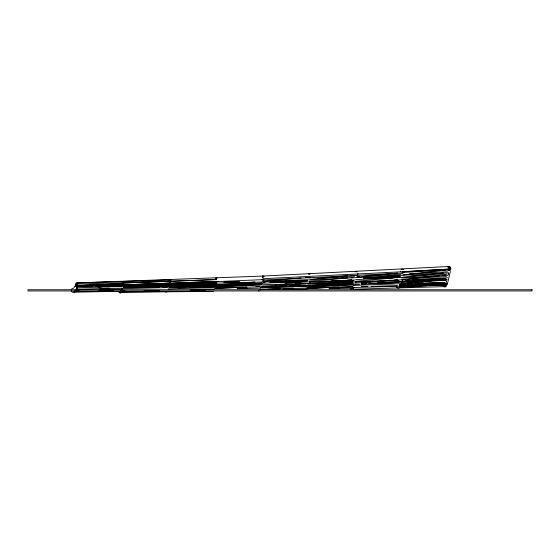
<?xml version="1.0" encoding="UTF-8"?>
<svg xmlns="http://www.w3.org/2000/svg" width="560" height="560" viewBox="0 0 560 560"><rect width="100%" height="100%" fill="white"/><g stroke="black" fill="none" stroke-linecap="round" stroke-linejoin="round"><path stroke-width="0.84" d="M76.706 285.11L76.727 284.186L75.985 284.361M448.91 270.053L448.763 269.108L402.311 271.768L449.204 269.066L448.644 268.632L448.49 267.365C449.365 264.516 448.868 271.614 448.91 270.053L402.451 272.447M76.209 285.908L76.223 285.075M76.237 288.652L76.223 289.142M76.706 287.308L76.58 288.141L76.741 287.532M123.697 285.04L170.156 283.157L77.238 286.503L77.084 286.86L77.224 282.905L263.06 276.066L448.896 266.49L450.716 267.701A1.981 1.981 0 0 1 448.189 270.319M168.651 287.532L308.021 283.416M214.606 287.532L168.14 288.904M170.156 283.416L216.615 281.358L77.238 286.503L77.399 285.187L76.888 284.683L77.224 282.905L170.716 279.909A1.981 1.981 0 0 1 171.241 280.154M307.881 286.216L353.479 284.788L260.561 287.532M262.57 281.358L308.168 279.685M351.988 289.254L444.934 286.608M445.389 284.788L445.438 285.362M74.193 291.424L74.424 291.984L74.221 291.403M446.978 279.769L377.279 282.856L446.74 280.021L446.894 279.643M446.39 281.617L446.236 281.988L446.46 281.386M447.398 277.501L447.244 277.879L331.31 282.856M448 275.324L401.282 277.879M122.178 289.212L122.192 288.652L122.178 289.212L99.813 289.611M448.399 272.909L308.875 280.021M447.342 283.213L447.132 284.333L447.174 282.674M76.713 284.354L76.391 285.971L76.895 286.475L76.594 286.867L77.035 286.825M76.237 286.139L76.223 285.292L75.481 285.474M444.92 286.86L444.892 286.454M450.338 271.481L447.825 282.163M401.87 282.163L402.374 280.371M71.47 289.387L71.267 289.926L71.47 289.387A1.981 1.981 0 0 1 73.416 288.386M309.771 282.709L309.96 282.163M355.726 282.709L355.915 282.163M353.906 287.595L353.619 288.344A1.981 1.981 0 0 1 352.38 289.212L351.519 289.212A1.981 1.981 0 0 1 350.189 288.183M400.26 286.825L399.21 287.98L397.978 288.099A1.981 1.981 0 0 1 396.459 286.524M400.064 286.468L400.344 286.258M260.512 289.947L260.967 289.59M401.695 269.304L401.114 269.647A1.981 1.981 0 0 1 403.529 269.472M73.892 287.511L74.473 287.182M168.819 280.329A1.981 1.981 0 0 1 169.302 280.014L170.716 279.909M78.197 286.608A1.981 1.981 0 0 1 75.467 285.789A1.981 1.981 0 0 1 76.384 283.087L77.224 282.905A1.981 1.981 0 0 1 77.798 282.989M76.384 283.087L77.224 282.905M169.302 280.014L170.149 279.853M263.067 276.087L262.22 276.248L263.06 276.066A1.981 1.981 0 0 1 264.152 276.395M308.679 274.113L309.519 273.931A1.981 1.981 0 0 1 310.093 274.015M118.286 291.697A1.981 1.981 0 0 0 119.301 292.215L213.353 291.41M119.665 292.243L120.421 292.096M449.897 268.471L450.163 268.373M309.036 273.987L309.519 273.931M216.132 278.082L216.601 278.033M402.99 274.876L440.566 270.774M442.274 270.585L445.69 270.214M356.545 277.193L397.425 273.021M402.5 277.193L443.38 273.021M77.098 285.579L123.431 283.64L77.098 285.579L123.704 284.48L77.539 285.53M170.016 282.485L170.457 282.443M448.763 269.108L449.204 269.066M310.079 279.335L347.487 275.793M350.966 275.464L353.57 275.219M401.989 279.335L439.397 275.793M442.876 275.464L445.487 275.219M263.62 281.309L301.021 278.04M305.368 277.655L307.111 277.508M309.568 281.309L347.235 278.019M351.456 277.648L353.143 277.501M355.523 281.309L393.197 278.019M397.411 277.648L399.098 277.501M401.478 281.309L423.962 279.342M309.057 283.108L344.197 280.294M347.571 280.028L351.792 279.685M355.019 283.108L390.684 280.252M394.163 279.972L397.642 279.692M400.974 283.108L436.639 280.252M440.118 279.972L443.597 279.692M285.082 283.108L301.112 281.939M124.117 285.362L123.543 285.404L170.576 283.738L123.543 285.404A1.981 1.981 0 0 1 122.976 285.278M216.643 284.739L254.919 281.953M262.094 286.202L292.537 284.207M295.148 284.032L301.238 283.633M215.628 287.49L243.467 285.866M245.203 285.768L253.036 285.306M307.538 287.49L335.377 285.866M337.988 285.712L344.946 285.306M399.462 287.49L427.287 285.866M429.03 285.768L436.856 285.306M123.235 281.498L124.432 281.624M363.426 278.229L366.856 278.033M369.138 277.893L399.448 276.192M402.745 271.726L262.934 278.712M402.29 273.098L262.92 280.021M409.549 273.84L447.405 271.817M224.042 282.051L226.338 281.946M230.664 281.722L236.761 281.4M263.214 282.401L264.908 282.31M269.997 282.051L272.293 281.946M276.619 281.722L282.716 281.4M361.613 282.079L364.203 281.946M369.39 281.673L374.626 281.4M357.07 276.479L359.646 276.353M363.951 276.136L400.946 274.295M409.906 276.136L446.901 274.295M215.124 288.603L246.435 287.007M256.004 286.524L259.483 286.342M307.034 288.603L338.345 287.007M347.914 286.524L351.393 286.342M317.576 278.306L354.487 276.605M363.888 278.271L400.022 276.605M363.447 278.313L400.442 276.605M409.486 278.306L446.397 276.605M445.277 280.252L423.122 281.267L444.815 280.364M355.845 279.608L401.443 277.501M123.704 282.982L216.622 279.552L123.704 282.982L123.704 282.618L170.163 280.987L170.163 281.351M175.721 284.214L170.527 284.445L175.777 284.214M177.45 284.137L214.676 282.52M177.52 284.144L215.096 282.52L185.78 283.234M100.072 288.54L109.354 288.134M237.097 288.575L247.219 288.134M354.347 284.445L359.597 284.214M361.27 284.137L398.916 282.52M267.526 289.247L280.574 288.68M284.053 288.526L293.622 288.106M329.007 288.575L339.129 288.134M216.615 281.617L263.074 279.643M381.087 276.5L384.566 276.353M387.177 276.248L399.357 275.744M340.368 278.201L343.805 278.054M351.554 277.725L353.269 277.648M270.571 282.17L307.531 280.721L285.257 281.267L307.076 280.686M355.061 279.979L285.355 282.856M361.62 282.205L398.986 280.714M405.944 280.42L409.416 280.28M412.888 280.133L445.886 278.747L413.203 280.133M406.315 280.427L409.759 280.28M239.351 282.31L169.652 285.04L76.734 287.784M175.217 285.698L214.172 284.144L183.771 285.103M285.306 282.31L215.607 285.04L123.557 287.511L168.294 286.272M423.234 282.856L353.318 285.404L353.892 285.362M216.461 281.988L170.002 283.78A1.981 1.981 0 0 1 169.435 283.654M239.393 282.856L262.416 281.988M175.273 285.698L214.592 284.151L183.638 285.117M308.084 283.738L331.324 282.856L308.014 283.738M270.032 286.503L271.782 286.433M278.775 286.167L286.643 285.866M291.018 285.705L300.629 285.334L291.165 285.684M224.616 282.17L239.316 281.638L224.049 282.177M261.569 284.788L169.512 287.511M269.514 286.496L271.25 286.433M279.041 286.139L285.971 285.88M407.575 282.205L423.136 281.638L415.506 281.904M169.659 284.788L216.118 283.157M216.111 283.416L124.061 286.223M263.214 282.415L264.908 282.352M270.004 282.177L285.271 281.638M262.073 283.157L170.016 286.216L262.066 283.416M261.912 283.78L215.453 285.404L216.027 285.362M315.63 283.801L319.97 283.654M323.449 283.535L352.968 282.513L323.722 283.542M361.914 282.177L367.85 281.967M369.551 281.904L377.181 281.638M315.98 283.815L321.146 283.633M307.517 285.04L353.976 283.416M361.515 283.801L365.82 283.654M369.257 283.528L398.51 282.506L368.963 283.556M407.869 282.177L413.805 281.967M361.151 283.836L366.359 283.654M407.54 283.801L411.88 283.654M415.359 283.535L444.878 282.513M407.47 283.801L411.775 283.654M415.212 283.528L444.465 282.506M445.893 283.157L399.434 284.788L445.886 283.416M260.554 287.784L306.159 286.272M123.704 282.618L77.245 284.074L77.224 287.686M175.091 285.383L176.827 285.327M175.035 285.39L176.75 285.334M178.395 287.651L180.992 287.567M189.651 287.287L198.31 287.007M208.698 286.671L213.024 286.531M307.573 285.362L307.937 285.362L214.445 288.141M312.473 285.369L314.195 285.32M321.076 285.103L352.051 284.13M404.383 285.369L406.105 285.32M412.986 285.103L443.961 284.13L412.678 285.131M404.866 285.383L406.602 285.327M312.522 285.376L314.258 285.32M321.209 285.103L351.596 284.172M86.058 286.601L92.085 286.433M95.522 286.342L122.192 285.6M269.458 286.587L275.905 286.433M278.922 286.321L305.592 285.579M352.961 286.818L259.896 289.254M361.368 286.587L367.815 286.433M371.252 286.342L397.502 285.579M85.715 286.587L90.93 286.447M95.27 286.328L122.185 285.6M306.551 288.099L352.814 286.86M185.934 283.22L191.156 283.087M192.899 283.045L214.669 282.485M399.791 286.223L445.382 285.04L353.332 287.511M97.895 287.077L101.339 286.993M117.684 286.601L121.128 286.517M76.076 289.254L122.535 288.141M123.053 288.631L167.79 287.553M189.812 287.077L193.249 286.993M208.733 286.622L213.038 286.517M178.325 287.735L185.213 287.567M189.511 287.469L212.744 286.909M312.543 285.411L318.094 285.313M321.251 285.215L352.611 284.501M237.356 288.673L260.4 288.141M329.266 288.673L352.31 288.141M275.464 284.795L277.186 284.753M283.227 284.627L306.075 284.109M190.869 289.562L214.095 289.093M282.779 289.562L306.005 289.093M143.248 287.266L159.796 287M162.407 286.965L166.761 286.895M97.958 291.13L113.435 290.913M143.913 291.13L159.397 290.913M189.868 291.13L205.352 290.913M74.725 290.976L79.03 290.92M120.68 290.976L124.985 290.92M74.214 291.956L120.673 291.41L74.214 291.837M120.379 291.984L166.628 291.522M445.949 283.738L446.306 283.738L399.273 285.404L446.306 283.738L445.879 283.738M258.601 290.92L259.063 290.962M212.149 291.522L212.597 291.564M74.718 291.41L74.711 291.788M449.988 266.819L450.716 267.701M449.918 269.857L450.191 270.361M448.392 272.993L448.392 273.924M448.392 274.414L448.392 274.785M352.961 287.084L352.961 287.945M120.162 291.529L120.162 291.879M120.162 293.076L120.162 293.51M77.224 288.176L77.224 288.547M74.711 286.286L74.711 286.783M74.235 292.047A1.981 1.981 0 0 1 71.351 291.06M167.531 291.403A1.981 1.981 0 0 1 166.516 291.956L165.76 291.963A1.981 1.981 0 0 1 164.745 291.438M442.918 285.243A1.981 1.981 0 0 0 444.437 286.818L445.312 286.818A1.981 1.981 0 0 0 446.306 286.244L446.852 284.83A1.981 1.981 0 0 0 446.677 284.074M446.327 283.066A1.386 0.987 86.3 0 1 446.061 283.178M449.33 270.732A1.386 0.994 84.2 0 0 448.742 269.864A1.386 0.994 83.8 0 0 449.834 268.079A1.386 0.994 83.8 0 0 448.189 267.428M75.789 286.559A1.386 0.987 86.7 0 1 76.048 285.117A1.386 0.987 86.7 0 1 77.098 284.907M125.111 284.802A1.981 1.981 0 0 1 124.656 285.159M122.36 281.953A1.981 1.981 0 0 1 124.782 281.778M218.029 281.386A1.981 1.981 0 0 1 215.894 281.862M215.278 278.537A1.981 1.981 0 0 1 217.175 278.117M264.033 279.769A1.981 1.981 0 0 1 261.849 279.615M310.492 277.634A1.981 1.981 0 0 1 308.308 277.473M357.945 273.385A1.981 1.981 0 0 1 357.742 274.505M356.951 275.324A1.981 1.981 0 0 1 354.767 275.163M355.138 271.81A1.981 1.981 0 0 1 357.07 271.95M403.865 272.496A1.981 1.981 0 0 1 401.73 272.972M400.561 271.761A1.981 1.981 0 0 1 400.456 271.194M447.573 266.994A1.981 1.981 0 0 1 448.896 266.49M307.132 288.869L307.426 288.652L307.132 288.869M353.598 287.756L353.885 287.539L353.598 287.756M446.53 285.012L446.53 285.012M263.081 277.578L262.724 277.816L262.661 277.34L263.081 277.578M169.645 285.362L215.957 283.78L169.645 285.362M353.486 280.721L331.226 281.638L353.031 280.714L331.212 281.267L353.486 280.707M532 289.751L28 289.751L28 290.955L532 290.955L532 289.751"/></g></svg>
